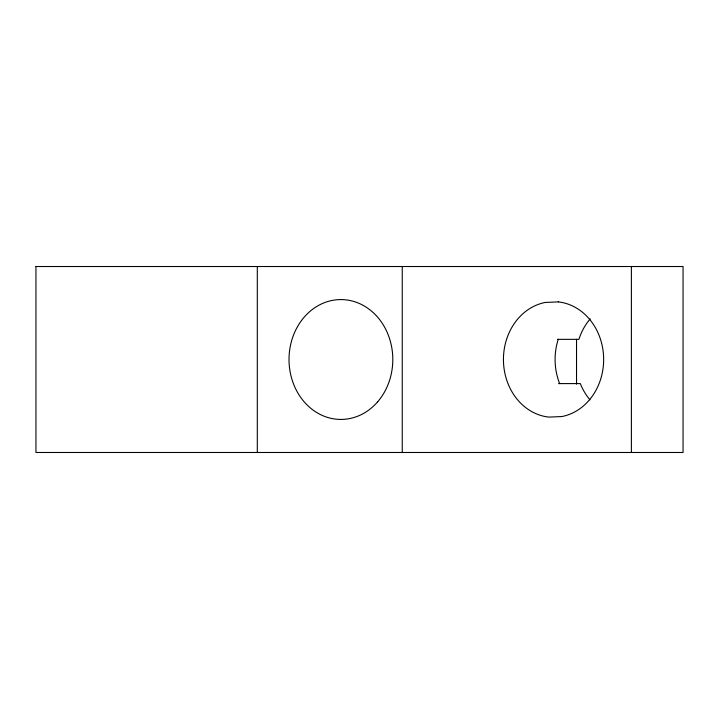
<?xml version="1.0" encoding="UTF-8"?>
<svg xmlns="http://www.w3.org/2000/svg" width="719" height="719" viewBox="0 0 719 719"><rect width="100%" height="100%" fill="white"/><g stroke="black" fill="none" stroke-linecap="round" stroke-linejoin="round"><path stroke-width="1.08" d="M257.303 452.485L257.303 266.515M402.254 452.485L402.254 266.515M576.53 384.144L576.53 339.332M631.39 452.485L631.39 266.515M557.468 339.341L578.903 339.341A57.862 50.105 -90 0 1 590.209 318.85M558.555 383.595L580.314 383.595A57.862 50.105 -90 0 0 589.948 399.845M559.643 383.595A57.862 50.105 -90 0 1 558.232 339.341M35.95 266.515L35.95 452.485L683.05 452.485L683.05 266.515L35.95 266.515M558.259 301.899L545.182 302.456A57.862 50.105 -90 0 0 503.471 361.63A57.862 50.105 -90 0 0 548.84 417.101L561.907 416.544A57.862 50.105 -90 0 0 603.618 357.37A57.862 50.105 -90 0 0 558.259 301.899M377.61 401.876A59.929 51.894 -90 0 0 354.341 301.621A59.929 51.894 -90 0 0 290.782 375.012A59.929 51.894 -90 0 0 377.61 401.876"/></g></svg>
